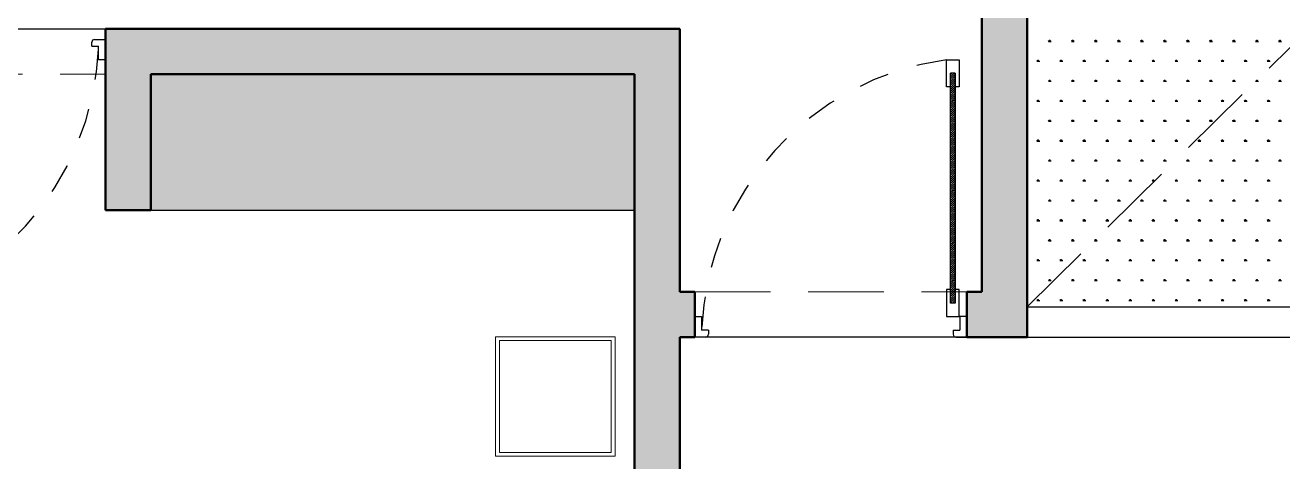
# Model space of a CAD drawing. Header units: millimetres. Extents: x 2999.9 to 3041.9, y 869.6 to 906.3.
# Drawn here: x 3015.953 to 3020.115, y 897.424 to 898.87 of the extents above; entities that cross this region are included whole.
import ezdxf

# ---------------------------------------------------------------- set-up
doc = ezdxf.new("R2010")
doc.units = ezdxf.units.MM
doc.linetypes.add('DASHED2', pattern=[9.525, 6.35, -3.175])
doc.linetypes.add('HIDDEN', pattern=[0.375, 0.25, -0.125])
for name, color, linetype in [('1 proyeccion', 253, 'DASHED2'), ('1 puerta 0009', 242, 'Continuous'), ('1 puerta 002', 7, 'Continuous')]:
    doc.layers.add(name, color=color, linetype=linetype)
doc.layers.add('mori', color=166, linetype='Continuous', lineweight=30)
doc.layers.add('MOVI', color=7, linetype='Continuous', lineweight=9)

msp = doc.modelspace()

# ---------------------------------------------------------------- hatches: boundary and pattern name
h = msp.add_hatch(color=256)
h.dxf.hatch_style = 1
h.set_gradient(color1=(127, 63, 0), color2=(143, 71, 0), one_color=1, tint=0.28, name='CYLINDER')
h.paths.add_polyline_path([(3017.9692, 898.2577), (3017.9692, 898.7077), (3016.3692, 898.7077), (3016.3692, 898.2577)])
at = {"layer": '1 puerta 0009'}
h = msp.add_hatch(dxfattribs=at)
h.set_pattern_fill('_USER', color=256, scale=0.0049, angle=45, style=0, pattern_type=0)
h.set_pattern_definition([(45, (1870.0839255, 678.4855684), (-0.003464823228, 0.003464823228), [])])
h.paths.add_polyline_path([(3019.0152, 897.995), (3019.0152, 897.95), (3019.031, 897.95), (3019.031, 898.7105), (3019.0152, 898.7105), (3019.0152, 898.6655)])

# ---------------------------------------------------------------- linework, layer by layer
at = {"color": 253, "linetype": 'HIDDEN', "lineweight": 0}
for p, q in [((3019.2692, 897.9375), (3023.2692, 901.8882)), ((3015.3192, 898.7077), (3016.2192, 898.7077)), ((3018.1692, 897.9875), (3019.0692, 897.9875))]:
    msp.add_line(p, q, dxfattribs=at)
for p, q in [((3015.3192, 898.8578), (3016.2192, 898.8578)), ((3017.9692, 898.7077), (3016.3692, 898.7077)), ((3016.3692, 898.7077), (3016.3692, 898.2577)), ((3017.9692, 898.2577), (3017.9692, 898.7077)), ((3016.2192, 898.2577), (3017.9692, 898.2577)), ((3016.3692, 898.2577), (3017.9692, 898.2577)), ((3019.0692, 897.8375), (3018.1192, 897.8375))]:
    msp.add_line(p, q)
at = {"color": 76, "linetype": 'Continuous'}
for p, q in [((3019.2692, 898.8162), (3019.2725, 898.8162)), ((3019.2701, 898.8162), (3019.2716, 898.8189)), ((3019.3391, 898.8162), (3019.3487, 898.8162)), ((3019.3415, 898.8162), (3019.34, 898.8189)), ((3019.3427, 898.8162), (3019.3427, 898.8201)), ((3019.3439, 898.8162), (3019.3439, 898.821)), ((3019.3451, 898.8162), (3019.3451, 898.8201)), ((3019.3463, 898.8162), (3019.3478, 898.8189)), ((3019.4153, 898.8162), (3019.4249, 898.8162)), ((3019.4177, 898.8162), (3019.4162, 898.8189)), ((3019.4189, 898.8162), (3019.4189, 898.8201)), ((3019.4201, 898.8162), (3019.4201, 898.821)), ((3019.4213, 898.8162), (3019.4213, 898.8201)), ((3019.4225, 898.8162), (3019.424, 898.8189)), ((3019.4915, 898.8162), (3019.5011, 898.8162)), ((3019.4939, 898.8162), (3019.4924, 898.8189)), ((3019.4951, 898.8162), (3019.4951, 898.8201)), ((3019.4963, 898.8162), (3019.4963, 898.821)), ((3019.4975, 898.8162), (3019.4975, 898.8201)), ((3019.4987, 898.8162), (3019.5002, 898.8189)), ((3019.5677, 898.8162), (3019.5773, 898.8162)), ((3019.5701, 898.8162), (3019.5686, 898.8189)), ((3019.5713, 898.8162), (3019.5713, 898.8201)), ((3019.5725, 898.8162), (3019.5725, 898.821)), ((3019.5737, 898.8162), (3019.5737, 898.8201)), ((3019.5749, 898.8162), (3019.5764, 898.8189)), ((3019.6439, 898.8162), (3019.6535, 898.8162)), ((3019.6463, 898.8162), (3019.6448, 898.8189)), ((3019.6475, 898.8162), (3019.6475, 898.8201)), ((3019.6487, 898.8162), (3019.6487, 898.821)), ((3019.6499, 898.8162), (3019.6499, 898.8201)), ((3019.6511, 898.8162), (3019.6526, 898.8189)), ((3019.7201, 898.8162), (3019.7297, 898.8162)), ((3019.7225, 898.8162), (3019.721, 898.8189)), ((3019.7237, 898.8162), (3019.7237, 898.8201)), ((3019.7249, 898.8162), (3019.7249, 898.821)), ((3019.7261, 898.8162), (3019.7261, 898.8201)), ((3019.7273, 898.8162), (3019.7288, 898.8189)), ((3019.7963, 898.8162), (3019.8059, 898.8162)), ((3019.7987, 898.8162), (3019.7972, 898.8189)), ((3019.7999, 898.8162), (3019.7999, 898.8201)), ((3019.8011, 898.8162), (3019.8011, 898.821)), ((3019.8023, 898.8162), (3019.8023, 898.8201)), ((3019.8035, 898.8162), (3019.805, 898.8189)), ((3019.8725, 898.8162), (3019.8821, 898.8162)), ((3019.8749, 898.8162), (3019.8734, 898.8189)), ((3019.8761, 898.8162), (3019.8761, 898.8201)), ((3019.8773, 898.8162), (3019.8773, 898.821)), ((3019.8785, 898.8162), (3019.8785, 898.8201)), ((3019.8797, 898.8162), (3019.8812, 898.8189)), ((3019.9487, 898.8162), (3019.9583, 898.8162)), ((3019.9511, 898.8162), (3019.9496, 898.8189)), ((3019.9523, 898.8162), (3019.9523, 898.8201)), ((3019.9535, 898.8162), (3019.9535, 898.821)), ((3019.9547, 898.8162), (3019.9547, 898.8201)), ((3019.9559, 898.8162), (3019.9574, 898.8189)), ((3020.0249, 898.8162), (3020.0345, 898.8162)), ((3020.0273, 898.8162), (3020.0258, 898.8189)), ((3020.0285, 898.8162), (3020.0285, 898.8201)), ((3020.0297, 898.8162), (3020.0297, 898.821)), ((3020.0309, 898.8162), (3020.0309, 898.8201)), ((3020.0321, 898.8162), (3020.0336, 898.8189)), ((3020.1011, 898.8162), (3020.1107, 898.8162)), ((3020.1035, 898.8162), (3020.102, 898.8189)), ((3020.1047, 898.8162), (3020.1047, 898.8201)), ((3020.1059, 898.8162), (3020.1059, 898.821)), ((3020.1071, 898.8162), (3020.1071, 898.8201)), ((3020.1083, 898.8162), (3020.1098, 898.8189)), ((3019.301, 898.7503), (3019.3106, 898.7503)), ((3019.3034, 898.7503), (3019.3019, 898.7529)), ((3019.3046, 898.7503), (3019.3046, 898.7541)), ((3019.3058, 898.7503), (3019.3058, 898.755)), ((3019.307, 898.7503), (3019.307, 898.7541)), ((3019.3082, 898.7503), (3019.3097, 898.7529)), ((3019.3772, 898.7503), (3019.3868, 898.7503)), ((3019.3796, 898.7503), (3019.3781, 898.7529)), ((3019.3808, 898.7503), (3019.3808, 898.7541)), ((3019.382, 898.7503), (3019.382, 898.755)), ((3019.3832, 898.7503), (3019.3832, 898.7541)), ((3019.3844, 898.7503), (3019.3859, 898.7529)), ((3019.4534, 898.7503), (3019.463, 898.7503)), ((3019.4558, 898.7503), (3019.4543, 898.7529)), ((3019.457, 898.7503), (3019.457, 898.7541)), ((3019.4582, 898.7503), (3019.4582, 898.755)), ((3019.4594, 898.7503), (3019.4594, 898.7541)), ((3019.4606, 898.7503), (3019.4621, 898.7529)), ((3019.5296, 898.7503), (3019.5392, 898.7503)), ((3019.532, 898.7503), (3019.5305, 898.7529)), ((3019.5332, 898.7503), (3019.5332, 898.7541)), ((3019.5344, 898.7503), (3019.5344, 898.755)), ((3019.5356, 898.7503), (3019.5356, 898.7541)), ((3019.5368, 898.7503), (3019.5383, 898.7529)), ((3019.6058, 898.7503), (3019.6154, 898.7503)), ((3019.6082, 898.7503), (3019.6067, 898.7529)), ((3019.6094, 898.7503), (3019.6094, 898.7541)), ((3019.6106, 898.7503), (3019.6106, 898.755)), ((3019.6118, 898.7503), (3019.6118, 898.7541)), ((3019.613, 898.7503), (3019.6145, 898.7529)), ((3019.682, 898.7503), (3019.6916, 898.7503)), ((3019.6844, 898.7503), (3019.6829, 898.7529)), ((3019.6856, 898.7503), (3019.6856, 898.7541)), ((3019.6868, 898.7503), (3019.6868, 898.755)), ((3019.688, 898.7503), (3019.688, 898.7541)), ((3019.6892, 898.7503), (3019.6907, 898.7529)), ((3019.7582, 898.7503), (3019.7678, 898.7503)), ((3019.7606, 898.7503), (3019.7591, 898.7529)), ((3019.7618, 898.7503), (3019.7618, 898.7541)), ((3019.763, 898.7503), (3019.763, 898.755)), ((3019.7642, 898.7503), (3019.7642, 898.7541)), ((3019.7654, 898.7503), (3019.7669, 898.7529)), ((3019.8344, 898.7503), (3019.844, 898.7503)), ((3019.8368, 898.7503), (3019.8353, 898.7529)), ((3019.838, 898.7503), (3019.838, 898.7541)), ((3019.8392, 898.7503), (3019.8392, 898.755)), ((3019.8404, 898.7503), (3019.8404, 898.7541)), ((3019.8416, 898.7503), (3019.8431, 898.7529)), ((3019.9106, 898.7503), (3019.9202, 898.7503)), ((3019.913, 898.7503), (3019.9115, 898.7529)), ((3019.9142, 898.7503), (3019.9142, 898.7541)), ((3019.9154, 898.7503), (3019.9154, 898.755)), ((3019.9166, 898.7503), (3019.9166, 898.7541)), ((3019.9178, 898.7503), (3019.9193, 898.7529)), ((3019.9868, 898.7503), (3019.9964, 898.7503)), ((3019.9892, 898.7503), (3019.9877, 898.7529)), ((3019.9904, 898.7503), (3019.9904, 898.7541)), ((3019.9916, 898.7503), (3019.9916, 898.755)), ((3019.9928, 898.7503), (3019.9928, 898.7541)), ((3019.994, 898.7503), (3019.9955, 898.7529)), ((3020.063, 898.7503), (3020.0726, 898.7503)), ((3020.0654, 898.7503), (3020.0639, 898.7529)), ((3020.0666, 898.7503), (3020.0666, 898.7541)), ((3020.0678, 898.7503), (3020.0678, 898.755)), ((3020.069, 898.7503), (3020.069, 898.7541)), ((3020.0702, 898.7503), (3020.0717, 898.7529)), ((3019.2692, 898.6843), (3019.2725, 898.6843)), ((3019.2701, 898.6843), (3019.2716, 898.6869)), ((3019.3391, 898.6843), (3019.3487, 898.6843)), ((3019.3415, 898.6843), (3019.34, 898.6869)), ((3019.3427, 898.6843), (3019.3427, 898.6881)), ((3019.3439, 898.6843), (3019.3439, 898.689)), ((3019.3451, 898.6843), (3019.3451, 898.6881)), ((3019.3463, 898.6843), (3019.3478, 898.6869)), ((3019.4153, 898.6843), (3019.4249, 898.6843)), ((3019.4177, 898.6843), (3019.4162, 898.6869)), ((3019.4189, 898.6843), (3019.4189, 898.6881)), ((3019.4201, 898.6843), (3019.4201, 898.689)), ((3019.4213, 898.6843), (3019.4213, 898.6881)), ((3019.4225, 898.6843), (3019.424, 898.6869)), ((3019.4915, 898.6843), (3019.5011, 898.6843)), ((3019.4939, 898.6843), (3019.4924, 898.6869)), ((3019.4951, 898.6843), (3019.4951, 898.6881)), ((3019.4963, 898.6843), (3019.4963, 898.689)), ((3019.4975, 898.6843), (3019.4975, 898.6881)), ((3019.4987, 898.6843), (3019.5002, 898.6869)), ((3019.5677, 898.6843), (3019.5773, 898.6843)), ((3019.5701, 898.6843), (3019.5686, 898.6869)), ((3019.5713, 898.6843), (3019.5713, 898.6881)), ((3019.5725, 898.6843), (3019.5725, 898.689)), ((3019.5737, 898.6843), (3019.5737, 898.6881)), ((3019.5749, 898.6843), (3019.5764, 898.6869)), ((3019.6439, 898.6843), (3019.6535, 898.6843)), ((3019.6463, 898.6843), (3019.6448, 898.6869)), ((3019.6475, 898.6843), (3019.6475, 898.6881)), ((3019.6487, 898.6843), (3019.6487, 898.689)), ((3019.6499, 898.6843), (3019.6499, 898.6881)), ((3019.6511, 898.6843), (3019.6526, 898.6869)), ((3019.7201, 898.6843), (3019.7297, 898.6843)), ((3019.7225, 898.6843), (3019.721, 898.6869)), ((3019.7237, 898.6843), (3019.7237, 898.6881)), ((3019.7249, 898.6843), (3019.7249, 898.689)), ((3019.7261, 898.6843), (3019.7261, 898.6881)), ((3019.7273, 898.6843), (3019.7288, 898.6869)), ((3019.7963, 898.6843), (3019.8059, 898.6843)), ((3019.7987, 898.6843), (3019.7972, 898.6869)), ((3019.7999, 898.6843), (3019.7999, 898.6881)), ((3019.8011, 898.6843), (3019.8011, 898.689)), ((3019.8023, 898.6843), (3019.8023, 898.6881)), ((3019.8035, 898.6843), (3019.805, 898.6869)), ((3019.8725, 898.6843), (3019.8821, 898.6843)), ((3019.8749, 898.6843), (3019.8734, 898.6869)), ((3019.8761, 898.6843), (3019.8761, 898.6881)), ((3019.8773, 898.6843), (3019.8773, 898.689)), ((3019.8785, 898.6843), (3019.8785, 898.6881)), ((3019.8797, 898.6843), (3019.8812, 898.6869)), ((3019.9487, 898.6843), (3019.9583, 898.6843)), ((3019.9511, 898.6843), (3019.9496, 898.6869)), ((3019.9523, 898.6843), (3019.9523, 898.6881)), ((3019.9535, 898.6843), (3019.9535, 898.689)), ((3019.9547, 898.6843), (3019.9547, 898.6881)), ((3019.9559, 898.6843), (3019.9574, 898.6869)), ((3020.0249, 898.6843), (3020.0253, 898.6843)), ((3020.0253, 898.6843), (3020.0345, 898.6843)), ((3020.0266, 898.6856), (3020.0258, 898.6869)), ((3020.0273, 898.6843), (3020.0266, 898.6856)), ((3020.0285, 898.6875), (3020.0285, 898.6881)), ((3020.0285, 898.6843), (3020.0285, 898.6875)), ((3020.0297, 898.6886), (3020.0297, 898.689)), ((3020.0297, 898.6843), (3020.0297, 898.6886)), ((3020.0309, 898.6843), (3020.0309, 898.6881)), ((3020.0321, 898.6843), (3020.0336, 898.6869)), ((3020.1011, 898.6843), (3020.1107, 898.6843)), ((3020.1035, 898.6843), (3020.102, 898.6869)), ((3020.1047, 898.6843), (3020.1047, 898.6881)), ((3020.1059, 898.6843), (3020.1059, 898.689)), ((3020.1071, 898.6843), (3020.1071, 898.6881)), ((3020.1083, 898.6843), (3020.1098, 898.6869)), ((3019.301, 898.6183), (3019.3106, 898.6183)), ((3019.3034, 898.6183), (3019.3019, 898.6209)), ((3019.3046, 898.6183), (3019.3046, 898.6221)), ((3019.3058, 898.6183), (3019.3058, 898.623)), ((3019.307, 898.6183), (3019.307, 898.6221)), ((3019.3082, 898.6183), (3019.3097, 898.6209)), ((3019.3772, 898.6183), (3019.3868, 898.6183)), ((3019.3796, 898.6183), (3019.3781, 898.6209)), ((3019.3808, 898.6183), (3019.3808, 898.6221)), ((3019.382, 898.6183), (3019.382, 898.623)), ((3019.3832, 898.6183), (3019.3832, 898.6221)), ((3019.3844, 898.6183), (3019.3859, 898.6209)), ((3019.4534, 898.6183), (3019.463, 898.6183)), ((3019.4558, 898.6183), (3019.4543, 898.6209)), ((3019.457, 898.6183), (3019.457, 898.6221)), ((3019.4582, 898.6183), (3019.4582, 898.623)), ((3019.4594, 898.6183), (3019.4594, 898.6221)), ((3019.4606, 898.6183), (3019.4621, 898.6209)), ((3019.5296, 898.6183), (3019.5392, 898.6183)), ((3019.532, 898.6183), (3019.5305, 898.6209)), ((3019.5332, 898.6183), (3019.5332, 898.6221)), ((3019.5344, 898.6183), (3019.5344, 898.623)), ((3019.5356, 898.6183), (3019.5356, 898.6221)), ((3019.5368, 898.6183), (3019.5383, 898.6209)), ((3019.6058, 898.6183), (3019.6154, 898.6183)), ((3019.6082, 898.6183), (3019.6067, 898.6209)), ((3019.6094, 898.6183), (3019.6094, 898.6221)), ((3019.6106, 898.6183), (3019.6106, 898.623)), ((3019.6118, 898.6183), (3019.6118, 898.6221)), ((3019.613, 898.6183), (3019.6145, 898.6209)), ((3019.682, 898.6183), (3019.6916, 898.6183)), ((3019.6844, 898.6183), (3019.6829, 898.6209)), ((3019.6856, 898.6183), (3019.6856, 898.6221)), ((3019.6868, 898.6183), (3019.6868, 898.623)), ((3019.688, 898.6183), (3019.688, 898.6221)), ((3019.6892, 898.6183), (3019.6907, 898.6209)), ((3019.7582, 898.6183), (3019.7678, 898.6183)), ((3019.7606, 898.6183), (3019.7591, 898.6209)), ((3019.7618, 898.6183), (3019.7618, 898.6221)), ((3019.763, 898.6183), (3019.763, 898.623)), ((3019.7642, 898.6183), (3019.7642, 898.6221)), ((3019.7654, 898.6183), (3019.7669, 898.6209)), ((3019.8344, 898.6183), (3019.844, 898.6183)), ((3019.8368, 898.6183), (3019.8353, 898.6209)), ((3019.838, 898.6183), (3019.838, 898.6221)), ((3019.8392, 898.6183), (3019.8392, 898.623)), ((3019.8404, 898.6183), (3019.8404, 898.6221)), ((3019.8416, 898.6183), (3019.8431, 898.6209)), ((3019.9106, 898.6183), (3019.9202, 898.6183)), ((3019.913, 898.6183), (3019.9115, 898.6209)), ((3019.9142, 898.6183), (3019.9142, 898.6221)), ((3019.9154, 898.6183), (3019.9154, 898.623)), ((3019.9166, 898.6183), (3019.9166, 898.6221)), ((3019.9178, 898.6183), (3019.9193, 898.6209)), ((3019.9868, 898.6183), (3019.9964, 898.6183)), ((3019.9892, 898.6183), (3019.9877, 898.6209)), ((3019.9904, 898.6183), (3019.9904, 898.6221)), ((3019.9916, 898.6183), (3019.9916, 898.623)), ((3019.9928, 898.6183), (3019.9928, 898.6221)), ((3019.994, 898.6183), (3019.9955, 898.6209)), ((3020.063, 898.6183), (3020.0726, 898.6183)), ((3020.0654, 898.6183), (3020.0639, 898.6209)), ((3020.0666, 898.6183), (3020.0666, 898.6221)), ((3020.0678, 898.6183), (3020.0678, 898.623)), ((3020.069, 898.6183), (3020.069, 898.6221)), ((3020.0702, 898.6183), (3020.0717, 898.6209)), ((3019.2692, 898.5523), (3019.2725, 898.5523)), ((3019.2701, 898.5523), (3019.2716, 898.5549)), ((3019.3391, 898.5523), (3019.3487, 898.5523)), ((3019.3415, 898.5523), (3019.34, 898.5549)), ((3019.3427, 898.5523), (3019.3427, 898.5561)), ((3019.3439, 898.5523), (3019.3439, 898.557)), ((3019.3451, 898.5523), (3019.3451, 898.5561)), ((3019.3463, 898.5523), (3019.3478, 898.5549)), ((3019.4153, 898.5523), (3019.4249, 898.5523)), ((3019.4177, 898.5523), (3019.4162, 898.5549)), ((3019.4189, 898.5523), (3019.4189, 898.5561)), ((3019.4201, 898.5523), (3019.4201, 898.557)), ((3019.4213, 898.5523), (3019.4213, 898.5561)), ((3019.4225, 898.5523), (3019.424, 898.5549)), ((3019.4915, 898.5523), (3019.5011, 898.5523)), ((3019.4939, 898.5523), (3019.4924, 898.5549)), ((3019.4951, 898.5523), (3019.4951, 898.5561)), ((3019.4963, 898.5523), (3019.4963, 898.557)), ((3019.4975, 898.5523), (3019.4975, 898.5561)), ((3019.4987, 898.5523), (3019.5002, 898.5549)), ((3019.5677, 898.5523), (3019.5773, 898.5523)), ((3019.5701, 898.5523), (3019.5686, 898.5549)), ((3019.5713, 898.5523), (3019.5713, 898.5561)), ((3019.5725, 898.5523), (3019.5725, 898.557)), ((3019.5737, 898.5523), (3019.5737, 898.5561)), ((3019.5749, 898.5523), (3019.5764, 898.5549)), ((3019.6439, 898.5523), (3019.6535, 898.5523)), ((3019.6463, 898.5523), (3019.6448, 898.5549)), ((3019.6475, 898.5523), (3019.6475, 898.5561)), ((3019.6487, 898.5523), (3019.6487, 898.557)), ((3019.6499, 898.5523), (3019.6499, 898.5561)), ((3019.6511, 898.5523), (3019.6526, 898.5549)), ((3019.7201, 898.5523), (3019.7297, 898.5523)), ((3019.7225, 898.5523), (3019.721, 898.5549)), ((3019.7237, 898.5523), (3019.7237, 898.5561)), ((3019.7249, 898.5523), (3019.7249, 898.557)), ((3019.7261, 898.5523), (3019.7261, 898.5561)), ((3019.7273, 898.5523), (3019.7288, 898.5549)), ((3019.7963, 898.5523), (3019.8059, 898.5523)), ((3019.7987, 898.5523), (3019.7972, 898.5549)), ((3019.7999, 898.5523), (3019.7999, 898.5561)), ((3019.8011, 898.5523), (3019.8011, 898.557)), ((3019.8023, 898.5523), (3019.8023, 898.5561)), ((3019.8035, 898.5523), (3019.805, 898.5549)), ((3019.8725, 898.5523), (3019.8821, 898.5523)), ((3019.8749, 898.5523), (3019.8734, 898.5549)), ((3019.8761, 898.5523), (3019.8761, 898.5561)), ((3019.8773, 898.5523), (3019.8773, 898.557)), ((3019.8785, 898.5523), (3019.8785, 898.5561)), ((3019.8797, 898.5523), (3019.8812, 898.5549)), ((3019.9487, 898.5523), (3019.9583, 898.5523)), ((3019.9511, 898.5523), (3019.9496, 898.5549)), ((3019.9523, 898.5523), (3019.9523, 898.5561)), ((3019.9535, 898.5523), (3019.9535, 898.557)), ((3019.9547, 898.5523), (3019.9547, 898.5561)), ((3019.9559, 898.5523), (3019.9574, 898.5549)), ((3020.0249, 898.5523), (3020.0345, 898.5523)), ((3020.0273, 898.5523), (3020.0258, 898.5549)), ((3020.0285, 898.5523), (3020.0285, 898.5561)), ((3020.0297, 898.5523), (3020.0297, 898.557)), ((3020.0309, 898.5523), (3020.0309, 898.5561)), ((3020.0321, 898.5523), (3020.0336, 898.5549)), ((3020.1011, 898.5523), (3020.1107, 898.5523)), ((3020.1035, 898.5523), (3020.102, 898.5549)), ((3020.1047, 898.5523), (3020.1047, 898.5561)), ((3020.1059, 898.5523), (3020.1059, 898.557)), ((3020.1071, 898.5523), (3020.1071, 898.5561)), ((3020.1083, 898.5523), (3020.1098, 898.5549)), ((3019.301, 898.4863), (3019.3106, 898.4863)), ((3019.3034, 898.4863), (3019.3019, 898.4889)), ((3019.3046, 898.4863), (3019.3046, 898.4901)), ((3019.3058, 898.4863), (3019.3058, 898.4911)), ((3019.307, 898.4863), (3019.307, 898.4901)), ((3019.3082, 898.4863), (3019.3097, 898.4889)), ((3019.3772, 898.4863), (3019.3868, 898.4863)), ((3019.3796, 898.4863), (3019.3781, 898.4889)), ((3019.3808, 898.4863), (3019.3808, 898.4901)), ((3019.382, 898.4863), (3019.382, 898.4911)), ((3019.3832, 898.4863), (3019.3832, 898.4901)), ((3019.3844, 898.4863), (3019.3859, 898.4889)), ((3019.4534, 898.4863), (3019.463, 898.4863)), ((3019.4558, 898.4863), (3019.4543, 898.4889)), ((3019.457, 898.4863), (3019.457, 898.4901)), ((3019.4582, 898.4863), (3019.4582, 898.4911)), ((3019.4594, 898.4863), (3019.4594, 898.4901)), ((3019.4606, 898.4863), (3019.4621, 898.4889)), ((3019.5296, 898.4863), (3019.5392, 898.4863)), ((3019.532, 898.4863), (3019.5305, 898.4889)), ((3019.5332, 898.4863), (3019.5332, 898.4901)), ((3019.5344, 898.4863), (3019.5344, 898.4911)), ((3019.5356, 898.4863), (3019.5356, 898.4901)), ((3019.5368, 898.4863), (3019.5383, 898.4889)), ((3019.6058, 898.4863), (3019.6154, 898.4863)), ((3019.6082, 898.4863), (3019.6067, 898.4889)), ((3019.6094, 898.4863), (3019.6094, 898.4901)), ((3019.6106, 898.4863), (3019.6106, 898.4911)), ((3019.6118, 898.4863), (3019.6118, 898.4901)), ((3019.613, 898.4863), (3019.6145, 898.4889)), ((3019.682, 898.4863), (3019.6916, 898.4863)), ((3019.6844, 898.4863), (3019.6829, 898.4889)), ((3019.6856, 898.4863), (3019.6856, 898.4901)), ((3019.6868, 898.4863), (3019.6868, 898.4911)), ((3019.688, 898.4863), (3019.688, 898.4901)), ((3019.6892, 898.4863), (3019.6907, 898.4889)), ((3019.7582, 898.4863), (3019.7678, 898.4863)), ((3019.7606, 898.4863), (3019.7591, 898.4889)), ((3019.7618, 898.4863), (3019.7618, 898.4901)), ((3019.763, 898.4863), (3019.763, 898.4911)), ((3019.7642, 898.4863), (3019.7642, 898.4901)), ((3019.7654, 898.4863), (3019.7669, 898.4889)), ((3019.8344, 898.4863), (3019.844, 898.4863)), ((3019.8368, 898.4863), (3019.8353, 898.4889)), ((3019.838, 898.4863), (3019.838, 898.4901)), ((3019.8392, 898.4863), (3019.8392, 898.4911)), ((3019.8404, 898.4863), (3019.8404, 898.4901)), ((3019.8416, 898.4863), (3019.8431, 898.4889)), ((3019.9106, 898.4863), (3019.9202, 898.4863)), ((3019.913, 898.4863), (3019.9115, 898.4889)), ((3019.9142, 898.4863), (3019.9142, 898.4901)), ((3019.9154, 898.4863), (3019.9154, 898.4911)), ((3019.9166, 898.4863), (3019.9166, 898.4901)), ((3019.9178, 898.4863), (3019.9193, 898.4889)), ((3019.9868, 898.4863), (3019.9964, 898.4863)), ((3019.9892, 898.4863), (3019.9877, 898.4889)), ((3019.9904, 898.4863), (3019.9904, 898.4901)), ((3019.9916, 898.4863), (3019.9916, 898.4911)), ((3019.9928, 898.4863), (3019.9928, 898.4901)), ((3019.994, 898.4863), (3019.9955, 898.4889)), ((3020.063, 898.4863), (3020.0726, 898.4863)), ((3020.0654, 898.4863), (3020.0639, 898.4889)), ((3020.0666, 898.4863), (3020.0666, 898.4901)), ((3020.0678, 898.4863), (3020.0678, 898.4911)), ((3020.069, 898.4863), (3020.069, 898.4901)), ((3020.0702, 898.4863), (3020.0717, 898.4889)), ((3019.2692, 898.4203), (3019.2725, 898.4203)), ((3019.2701, 898.4203), (3019.2716, 898.4229)), ((3019.3391, 898.4203), (3019.3487, 898.4203)), ((3019.3415, 898.4203), (3019.34, 898.4229)), ((3019.3427, 898.4203), (3019.3427, 898.4241)), ((3019.3439, 898.4203), (3019.3439, 898.4251)), ((3019.3451, 898.4203), (3019.3451, 898.4241)), ((3019.3463, 898.4203), (3019.3478, 898.4229)), ((3019.4153, 898.4203), (3019.4249, 898.4203)), ((3019.4177, 898.4203), (3019.4162, 898.4229)), ((3019.4189, 898.4203), (3019.4189, 898.4241)), ((3019.4201, 898.4203), (3019.4201, 898.4251)), ((3019.4213, 898.4203), (3019.4213, 898.4241)), ((3019.4225, 898.4203), (3019.424, 898.4229)), ((3019.4915, 898.4203), (3019.5011, 898.4203)), ((3019.4939, 898.4203), (3019.4924, 898.4229)), ((3019.4951, 898.4203), (3019.4951, 898.4241)), ((3019.4963, 898.4203), (3019.4963, 898.4251)), ((3019.4975, 898.4203), (3019.4975, 898.4241)), ((3019.4987, 898.4203), (3019.5002, 898.4229)), ((3019.5677, 898.4203), (3019.5773, 898.4203)), ((3019.5701, 898.4203), (3019.5686, 898.4229)), ((3019.5713, 898.4203), (3019.5713, 898.4241)), ((3019.5725, 898.4203), (3019.5725, 898.4251)), ((3019.5737, 898.4203), (3019.5737, 898.4241)), ((3019.5749, 898.4203), (3019.5764, 898.4229)), ((3019.6439, 898.4203), (3019.6535, 898.4203)), ((3019.6463, 898.4203), (3019.6448, 898.4229)), ((3019.6475, 898.4203), (3019.6475, 898.4241)), ((3019.6487, 898.4203), (3019.6487, 898.4251)), ((3019.6499, 898.4203), (3019.6499, 898.4241)), ((3019.6511, 898.4203), (3019.6526, 898.4229)), ((3019.7201, 898.4203), (3019.7297, 898.4203)), ((3019.7225, 898.4203), (3019.721, 898.4229)), ((3019.7237, 898.4203), (3019.7237, 898.4241)), ((3019.7249, 898.4203), (3019.7249, 898.4251)), ((3019.7261, 898.4203), (3019.7261, 898.4241)), ((3019.7273, 898.4203), (3019.7288, 898.4229)), ((3019.7963, 898.4203), (3019.8059, 898.4203)), ((3019.7987, 898.4203), (3019.7972, 898.4229)), ((3019.7999, 898.4203), (3019.7999, 898.4241)), ((3019.8011, 898.4203), (3019.8011, 898.4251)), ((3019.8023, 898.4203), (3019.8023, 898.4241)), ((3019.8035, 898.4203), (3019.805, 898.4229)), ((3019.8725, 898.4203), (3019.8821, 898.4203)), ((3019.8749, 898.4203), (3019.8734, 898.4229)), ((3019.8761, 898.4203), (3019.8761, 898.4241)), ((3019.8773, 898.4203), (3019.8773, 898.4251)), ((3019.8785, 898.4203), (3019.8785, 898.4241)), ((3019.8797, 898.4203), (3019.8812, 898.4229)), ((3019.9487, 898.4203), (3019.9583, 898.4203)), ((3019.9511, 898.4203), (3019.9496, 898.4229)), ((3019.9523, 898.4203), (3019.9523, 898.4241)), ((3019.9535, 898.4203), (3019.9535, 898.4251)), ((3019.9547, 898.4203), (3019.9547, 898.4241)), ((3019.9559, 898.4203), (3019.9574, 898.4229)), ((3020.0249, 898.4203), (3020.0345, 898.4203)), ((3020.0273, 898.4203), (3020.0258, 898.4229)), ((3020.0285, 898.4203), (3020.0285, 898.4241)), ((3020.0297, 898.4203), (3020.0297, 898.4251)), ((3020.0309, 898.4203), (3020.0309, 898.4241)), ((3020.0321, 898.4203), (3020.0336, 898.4229)), ((3020.1011, 898.4203), (3020.1107, 898.4203)), ((3020.1035, 898.4203), (3020.102, 898.4229)), ((3020.1047, 898.4203), (3020.1047, 898.4241)), ((3020.1059, 898.4203), (3020.1059, 898.4251)), ((3020.1071, 898.4203), (3020.1071, 898.4241)), ((3020.1083, 898.4203), (3020.1098, 898.4229)), ((3019.301, 898.3543), (3019.3106, 898.3543)), ((3019.3034, 898.3543), (3019.3019, 898.3569)), ((3019.3046, 898.3543), (3019.3046, 898.3581)), ((3019.3058, 898.3543), (3019.3058, 898.3591)), ((3019.307, 898.3543), (3019.307, 898.3581)), ((3019.3082, 898.3543), (3019.3097, 898.357)), ((3019.3772, 898.3543), (3019.3868, 898.3543)), ((3019.3796, 898.3543), (3019.3781, 898.3569)), ((3019.3808, 898.3543), (3019.3808, 898.3581)), ((3019.382, 898.3543), (3019.382, 898.3591)), ((3019.3832, 898.3543), (3019.3832, 898.3581)), ((3019.3844, 898.3543), (3019.3859, 898.357)), ((3019.4534, 898.3543), (3019.463, 898.3543)), ((3019.4558, 898.3543), (3019.4543, 898.3569)), ((3019.457, 898.3543), (3019.457, 898.3581)), ((3019.4582, 898.3543), (3019.4582, 898.3591)), ((3019.4594, 898.3543), (3019.4594, 898.3581)), ((3019.4606, 898.3543), (3019.4621, 898.357)), ((3019.5296, 898.3543), (3019.5392, 898.3543)), ((3019.532, 898.3543), (3019.5305, 898.3569)), ((3019.5332, 898.3543), (3019.5332, 898.3581)), ((3019.5344, 898.3543), (3019.5344, 898.3591)), ((3019.5356, 898.3543), (3019.5356, 898.3581)), ((3019.5368, 898.3543), (3019.5383, 898.357)), ((3019.6058, 898.3543), (3019.6154, 898.3543)), ((3019.6082, 898.3543), (3019.6067, 898.3569)), ((3019.6094, 898.3543), (3019.6094, 898.3581)), ((3019.6106, 898.3543), (3019.6106, 898.3591)), ((3019.6118, 898.3543), (3019.6118, 898.3581)), ((3019.613, 898.3543), (3019.6145, 898.357)), ((3019.682, 898.3543), (3019.6912, 898.3543)), ((3019.6844, 898.3543), (3019.6829, 898.3569)), ((3019.6856, 898.3543), (3019.6856, 898.3581)), ((3019.6868, 898.3543), (3019.6868, 898.3591)), ((3019.688, 898.3543), (3019.688, 898.3581)), ((3019.6892, 898.3543), (3019.6907, 898.357)), ((3019.6912, 898.3543), (3019.6916, 898.3543)), ((3019.7582, 898.3543), (3019.7678, 898.3543)), ((3019.7606, 898.3543), (3019.7591, 898.3569)), ((3019.7618, 898.3543), (3019.7618, 898.3581)), ((3019.763, 898.3543), (3019.763, 898.3591)), ((3019.7642, 898.3543), (3019.7642, 898.3581)), ((3019.7654, 898.3543), (3019.7669, 898.357)), ((3019.8344, 898.3543), (3019.844, 898.3543)), ((3019.8368, 898.3543), (3019.8353, 898.3569)), ((3019.838, 898.3543), (3019.838, 898.3581)), ((3019.8392, 898.3543), (3019.8392, 898.3591)), ((3019.8404, 898.3543), (3019.8404, 898.3581)), ((3019.8416, 898.3543), (3019.8431, 898.357)), ((3019.9106, 898.3543), (3019.9202, 898.3543)), ((3019.913, 898.3543), (3019.9115, 898.3569)), ((3019.9142, 898.3543), (3019.9142, 898.3581)), ((3019.9154, 898.3543), (3019.9154, 898.3591)), ((3019.9166, 898.3543), (3019.9166, 898.3581)), ((3019.9178, 898.3543), (3019.9193, 898.357)), ((3019.9868, 898.3543), (3019.9964, 898.3543)), ((3019.9892, 898.3543), (3019.9877, 898.3569)), ((3019.9904, 898.3543), (3019.9904, 898.3581)), ((3019.9916, 898.3543), (3019.9916, 898.3591)), ((3019.9928, 898.3543), (3019.9928, 898.3581)), ((3019.994, 898.3543), (3019.9955, 898.357)), ((3020.063, 898.3543), (3020.0726, 898.3543)), ((3020.0654, 898.3543), (3020.0639, 898.3569)), ((3020.0666, 898.3543), (3020.0666, 898.3581)), ((3020.0678, 898.3543), (3020.0678, 898.3591)), ((3020.069, 898.3543), (3020.069, 898.3581)), ((3020.0702, 898.3543), (3020.0717, 898.357)), ((3019.3427, 898.2883), (3019.3427, 898.2921)), ((3019.3439, 898.2883), (3019.3439, 898.2931)), ((3019.3451, 898.2883), (3019.3451, 898.2921)), ((3019.4189, 898.2883), (3019.4189, 898.2921)), ((3019.4201, 898.2883), (3019.4201, 898.2931)), ((3019.4213, 898.2883), (3019.4213, 898.2921)), ((3019.4951, 898.2883), (3019.4951, 898.2921)), ((3019.4963, 898.2883), (3019.4963, 898.2931)), ((3019.4975, 898.2883), (3019.4975, 898.2921)), ((3019.5713, 898.2883), (3019.5713, 898.2921)), ((3019.5725, 898.2883), (3019.5725, 898.2931)), ((3019.5737, 898.2883), (3019.5737, 898.2921)), ((3019.6475, 898.2883), (3019.6475, 898.2921)), ((3019.6487, 898.2883), (3019.6487, 898.2931)), ((3019.6499, 898.2883), (3019.6499, 898.2921)), ((3019.7237, 898.2883), (3019.7237, 898.2921)), ((3019.7249, 898.2883), (3019.7249, 898.2931)), ((3019.7261, 898.2883), (3019.7261, 898.2921)), ((3019.7999, 898.2883), (3019.7999, 898.2921)), ((3019.8011, 898.2883), (3019.8011, 898.2931)), ((3019.8023, 898.2883), (3019.8023, 898.2921)), ((3019.8761, 898.2883), (3019.8761, 898.2921)), ((3019.8773, 898.2883), (3019.8773, 898.2931)), ((3019.8785, 898.2883), (3019.8785, 898.2921)), ((3019.9523, 898.2883), (3019.9523, 898.2921)), ((3019.9535, 898.2883), (3019.9535, 898.2931)), ((3019.9547, 898.2883), (3019.9547, 898.2921)), ((3020.0285, 898.2883), (3020.0285, 898.2921)), ((3020.0297, 898.2883), (3020.0297, 898.2931)), ((3020.0309, 898.2883), (3020.0309, 898.2921)), ((3020.1047, 898.2883), (3020.1047, 898.2921)), ((3020.1059, 898.2883), (3020.1059, 898.2931)), ((3020.1071, 898.2883), (3020.1071, 898.2921)), ((3019.2692, 898.2883), (3019.2725, 898.2883)), ((3019.2701, 898.2883), (3019.2716, 898.291)), ((3019.3391, 898.2883), (3019.3487, 898.2883)), ((3019.3415, 898.2883), (3019.34, 898.291)), ((3019.3463, 898.2883), (3019.3478, 898.291)), ((3019.4153, 898.2883), (3019.4249, 898.2883)), ((3019.4177, 898.2883), (3019.4162, 898.291)), ((3019.4225, 898.2883), (3019.424, 898.291)), ((3019.4915, 898.2883), (3019.5011, 898.2883)), ((3019.4939, 898.2883), (3019.4924, 898.291)), ((3019.4987, 898.2883), (3019.5002, 898.291)), ((3019.5677, 898.2883), (3019.5773, 898.2883)), ((3019.5701, 898.2883), (3019.5686, 898.291)), ((3019.5749, 898.2883), (3019.5764, 898.291)), ((3019.6439, 898.2883), (3019.6535, 898.2883)), ((3019.6463, 898.2883), (3019.6448, 898.291)), ((3019.6511, 898.2883), (3019.6526, 898.291)), ((3019.7201, 898.2883), (3019.7297, 898.2883)), ((3019.7225, 898.2883), (3019.721, 898.291)), ((3019.7273, 898.2883), (3019.7288, 898.291)), ((3019.7963, 898.2883), (3019.8059, 898.2883)), ((3019.7987, 898.2883), (3019.7972, 898.291)), ((3019.8035, 898.2883), (3019.805, 898.291)), ((3019.8725, 898.2883), (3019.8821, 898.2883)), ((3019.8749, 898.2883), (3019.8734, 898.291)), ((3019.8797, 898.2883), (3019.8812, 898.291)), ((3019.9487, 898.2883), (3019.9583, 898.2883)), ((3019.9511, 898.2883), (3019.9496, 898.291)), ((3019.9559, 898.2883), (3019.9574, 898.291)), ((3020.0249, 898.2883), (3020.0345, 898.2883)), ((3020.0273, 898.2883), (3020.0258, 898.291)), ((3020.0321, 898.2883), (3020.0336, 898.291)), ((3020.1011, 898.2883), (3020.1107, 898.2883)), ((3020.1035, 898.2883), (3020.102, 898.291)), ((3020.1083, 898.2883), (3020.1098, 898.291)), ((3019.301, 898.2223), (3019.3106, 898.2223)), ((3019.3034, 898.2223), (3019.3019, 898.225)), ((3019.3046, 898.2223), (3019.3046, 898.2261)), ((3019.3058, 898.2223), (3019.3058, 898.2271)), ((3019.307, 898.2223), (3019.307, 898.2261)), ((3019.3082, 898.2223), (3019.3097, 898.225)), ((3019.3772, 898.2223), (3019.3868, 898.2223)), ((3019.3796, 898.2223), (3019.3781, 898.225)), ((3019.3808, 898.2223), (3019.3808, 898.2261)), ((3019.382, 898.2223), (3019.382, 898.2271)), ((3019.3832, 898.2223), (3019.3832, 898.2261)), ((3019.3844, 898.2223), (3019.3859, 898.225)), ((3019.4534, 898.2223), (3019.463, 898.2223)), ((3019.4558, 898.2223), (3019.4543, 898.225)), ((3019.457, 898.2223), (3019.457, 898.2261)), ((3019.4582, 898.2223), (3019.4582, 898.2271)), ((3019.4594, 898.2223), (3019.4594, 898.2261)), ((3019.4606, 898.2223), (3019.4621, 898.225)), ((3019.5296, 898.2223), (3019.5392, 898.2223)), ((3019.532, 898.2223), (3019.5305, 898.225)), ((3019.5332, 898.2223), (3019.5332, 898.2261)), ((3019.5344, 898.2223), (3019.5344, 898.2271)), ((3019.5356, 898.2223), (3019.5356, 898.2261)), ((3019.5368, 898.2223), (3019.5383, 898.225)), ((3019.6058, 898.2223), (3019.6154, 898.2223)), ((3019.6082, 898.2223), (3019.6067, 898.225)), ((3019.6094, 898.2223), (3019.6094, 898.2261)), ((3019.6106, 898.2223), (3019.6106, 898.2271)), ((3019.6118, 898.2223), (3019.6118, 898.2261)), ((3019.613, 898.2223), (3019.6145, 898.225)), ((3019.682, 898.2223), (3019.6916, 898.2223)), ((3019.6844, 898.2223), (3019.6829, 898.225)), ((3019.6856, 898.2223), (3019.6856, 898.2261)), ((3019.6868, 898.2223), (3019.6868, 898.2271)), ((3019.688, 898.2223), (3019.688, 898.2261)), ((3019.6892, 898.2223), (3019.6907, 898.225)), ((3019.7582, 898.2223), (3019.7678, 898.2223)), ((3019.7606, 898.2223), (3019.7591, 898.225)), ((3019.7618, 898.2223), (3019.7618, 898.2261)), ((3019.763, 898.2223), (3019.763, 898.2271)), ((3019.7642, 898.2223), (3019.7642, 898.2261)), ((3019.7654, 898.2223), (3019.7669, 898.225)), ((3019.8344, 898.2223), (3019.844, 898.2223)), ((3019.8368, 898.2223), (3019.8353, 898.225)), ((3019.838, 898.2223), (3019.838, 898.2261)), ((3019.8392, 898.2223), (3019.8392, 898.2271)), ((3019.8404, 898.2223), (3019.8404, 898.2261)), ((3019.8416, 898.2223), (3019.8431, 898.225)), ((3019.9106, 898.2223), (3019.9202, 898.2223)), ((3019.913, 898.2223), (3019.9115, 898.225)), ((3019.9142, 898.2223), (3019.9142, 898.2261)), ((3019.9154, 898.2223), (3019.9154, 898.2271)), ((3019.9166, 898.2223), (3019.9166, 898.2261)), ((3019.9178, 898.2223), (3019.9193, 898.225)), ((3019.9868, 898.2223), (3019.9964, 898.2223)), ((3019.9892, 898.2223), (3019.9877, 898.225)), ((3019.9904, 898.2223), (3019.9904, 898.2261)), ((3019.9916, 898.2223), (3019.9916, 898.2271)), ((3019.9928, 898.2223), (3019.9928, 898.2261)), ((3019.994, 898.2223), (3019.9955, 898.225)), ((3020.063, 898.2223), (3020.0726, 898.2223)), ((3020.0654, 898.2223), (3020.0639, 898.225)), ((3020.0666, 898.2223), (3020.0666, 898.2261)), ((3020.0678, 898.2223), (3020.0678, 898.2271)), ((3020.069, 898.2223), (3020.069, 898.2261)), ((3020.0702, 898.2223), (3020.0717, 898.225)), ((3019.2692, 898.1563), (3019.2725, 898.1563)), ((3019.2701, 898.1563), (3019.2716, 898.159)), ((3019.3391, 898.1563), (3019.3487, 898.1563)), ((3019.3415, 898.1563), (3019.34, 898.159)), ((3019.3427, 898.1563), (3019.3427, 898.1601)), ((3019.3439, 898.1563), (3019.3439, 898.1611)), ((3019.3451, 898.1563), (3019.3451, 898.1601)), ((3019.3463, 898.1563), (3019.3478, 898.159)), ((3019.4153, 898.1563), (3019.4249, 898.1563)), ((3019.4177, 898.1563), (3019.4162, 898.159)), ((3019.4189, 898.1563), (3019.4189, 898.1601)), ((3019.4201, 898.1563), (3019.4201, 898.1611)), ((3019.4213, 898.1563), (3019.4213, 898.1601)), ((3019.4225, 898.1563), (3019.424, 898.159)), ((3019.4915, 898.1563), (3019.5011, 898.1563)), ((3019.4928, 898.1583), (3019.4924, 898.159)), ((3019.4939, 898.1563), (3019.4928, 898.1583)), ((3019.4951, 898.1563), (3019.4951, 898.1601)), ((3019.4963, 898.1563), (3019.4963, 898.1611)), ((3019.4975, 898.1563), (3019.4975, 898.1601)), ((3019.4987, 898.1563), (3019.5002, 898.159)), ((3019.5677, 898.1563), (3019.5773, 898.1563)), ((3019.5701, 898.1563), (3019.5686, 898.159)), ((3019.5713, 898.1563), (3019.5713, 898.1601)), ((3019.5725, 898.1563), (3019.5725, 898.1611)), ((3019.5737, 898.1563), (3019.5737, 898.1601)), ((3019.5749, 898.1563), (3019.5764, 898.159)), ((3019.6439, 898.1563), (3019.6535, 898.1563)), ((3019.6463, 898.1563), (3019.6448, 898.159)), ((3019.6475, 898.1563), (3019.6475, 898.1601)), ((3019.6487, 898.1563), (3019.6487, 898.1611)), ((3019.6499, 898.1563), (3019.6499, 898.1601)), ((3019.6511, 898.1563), (3019.6526, 898.159)), ((3019.7201, 898.1563), (3019.7297, 898.1563)), ((3019.7225, 898.1563), (3019.721, 898.159)), ((3019.7237, 898.1563), (3019.7237, 898.1601)), ((3019.7249, 898.1563), (3019.7249, 898.1611)), ((3019.7261, 898.1563), (3019.7261, 898.1601)), ((3019.7273, 898.1563), (3019.7288, 898.159)), ((3019.7963, 898.1563), (3019.8059, 898.1563)), ((3019.7987, 898.1563), (3019.7972, 898.159)), ((3019.7999, 898.1563), (3019.7999, 898.1601)), ((3019.8011, 898.1563), (3019.8011, 898.1611)), ((3019.8023, 898.1563), (3019.8023, 898.1601)), ((3019.8035, 898.1563), (3019.805, 898.159)), ((3019.8725, 898.1563), (3019.8821, 898.1563)), ((3019.8749, 898.1563), (3019.8734, 898.159)), ((3019.8761, 898.1563), (3019.8761, 898.1601)), ((3019.8773, 898.1563), (3019.8773, 898.1611)), ((3019.8785, 898.1563), (3019.8785, 898.1601)), ((3019.8797, 898.1563), (3019.8812, 898.159)), ((3019.9487, 898.1563), (3019.9583, 898.1563)), ((3019.9511, 898.1563), (3019.9496, 898.159)), ((3019.9523, 898.1563), (3019.9523, 898.1601)), ((3019.9535, 898.1563), (3019.9535, 898.1611)), ((3019.9547, 898.1563), (3019.9547, 898.1601)), ((3019.9559, 898.1563), (3019.9574, 898.159)), ((3020.0249, 898.1563), (3020.0345, 898.1563)), ((3020.0273, 898.1563), (3020.0258, 898.159)), ((3020.0285, 898.1563), (3020.0285, 898.1601)), ((3020.0297, 898.1563), (3020.0297, 898.1611)), ((3020.0309, 898.1563), (3020.0309, 898.1601)), ((3020.0321, 898.1563), (3020.0336, 898.159)), ((3020.1011, 898.1563), (3020.1107, 898.1563)), ((3020.1035, 898.1563), (3020.102, 898.159)), ((3020.1047, 898.1563), (3020.1047, 898.1601)), ((3020.1059, 898.1563), (3020.1059, 898.1611)), ((3020.1071, 898.1563), (3020.1071, 898.1601)), ((3020.1083, 898.1563), (3020.1098, 898.159)), ((3019.301, 898.0903), (3019.3106, 898.0903)), ((3019.3034, 898.0903), (3019.3019, 898.093)), ((3019.3046, 898.0903), (3019.3046, 898.0942)), ((3019.3058, 898.0903), (3019.3058, 898.0951)), ((3019.307, 898.0903), (3019.307, 898.0942)), ((3019.3082, 898.0903), (3019.3097, 898.093)), ((3019.3772, 898.0903), (3019.3868, 898.0903)), ((3019.3796, 898.0903), (3019.3781, 898.093)), ((3019.3808, 898.0903), (3019.3808, 898.0942)), ((3019.382, 898.0903), (3019.382, 898.0951)), ((3019.3832, 898.0903), (3019.3832, 898.0942)), ((3019.3844, 898.0903), (3019.3859, 898.093)), ((3019.4534, 898.0903), (3019.463, 898.0903)), ((3019.4558, 898.0903), (3019.4543, 898.093)), ((3019.457, 898.0903), (3019.457, 898.0942)), ((3019.4582, 898.0903), (3019.4582, 898.0951)), ((3019.4594, 898.0903), (3019.4594, 898.0942)), ((3019.4606, 898.0903), (3019.4621, 898.093)), ((3019.5296, 898.0903), (3019.5392, 898.0903)), ((3019.532, 898.0903), (3019.5305, 898.093)), ((3019.5332, 898.0903), (3019.5332, 898.0942)), ((3019.5344, 898.0903), (3019.5344, 898.0951)), ((3019.5356, 898.0903), (3019.5356, 898.0942)), ((3019.5368, 898.0903), (3019.5383, 898.093)), ((3019.6058, 898.0903), (3019.6154, 898.0903)), ((3019.6082, 898.0903), (3019.6067, 898.093)), ((3019.6094, 898.0903), (3019.6094, 898.0942)), ((3019.6106, 898.0903), (3019.6106, 898.0951)), ((3019.6118, 898.0903), (3019.6118, 898.0942)), ((3019.613, 898.0903), (3019.6145, 898.093)), ((3019.682, 898.0903), (3019.6916, 898.0903)), ((3019.6844, 898.0903), (3019.6829, 898.093)), ((3019.6856, 898.0903), (3019.6856, 898.0942)), ((3019.6868, 898.0903), (3019.6868, 898.0951)), ((3019.688, 898.0903), (3019.688, 898.0942)), ((3019.6892, 898.0903), (3019.6907, 898.093)), ((3019.7582, 898.0903), (3019.7678, 898.0903)), ((3019.7606, 898.0903), (3019.7591, 898.093)), ((3019.7618, 898.0903), (3019.7618, 898.0942)), ((3019.763, 898.0903), (3019.763, 898.0951)), ((3019.7642, 898.0903), (3019.7642, 898.0942)), ((3019.7654, 898.0903), (3019.7669, 898.093)), ((3019.8344, 898.0903), (3019.844, 898.0903)), ((3019.8368, 898.0903), (3019.8353, 898.093)), ((3019.838, 898.0903), (3019.838, 898.0942)), ((3019.8392, 898.0903), (3019.8392, 898.0951)), ((3019.8404, 898.0903), (3019.8404, 898.0942)), ((3019.8416, 898.0903), (3019.8431, 898.093)), ((3019.9106, 898.0903), (3019.9202, 898.0903)), ((3019.913, 898.0903), (3019.9115, 898.093)), ((3019.9142, 898.0903), (3019.9142, 898.0942)), ((3019.9154, 898.0903), (3019.9154, 898.0951)), ((3019.9166, 898.0903), (3019.9166, 898.0942)), ((3019.9178, 898.0903), (3019.9193, 898.093)), ((3019.9868, 898.0903), (3019.9964, 898.0903)), ((3019.9892, 898.0903), (3019.9877, 898.093)), ((3019.9904, 898.0903), (3019.9904, 898.0942)), ((3019.9916, 898.0903), (3019.9916, 898.0951)), ((3019.9928, 898.0903), (3019.9928, 898.0942)), ((3019.994, 898.0903), (3019.9955, 898.093)), ((3020.063, 898.0903), (3020.0726, 898.0903)), ((3020.0654, 898.0903), (3020.0639, 898.093)), ((3020.0666, 898.0903), (3020.0666, 898.0942)), ((3020.0678, 898.0903), (3020.0678, 898.0951)), ((3020.069, 898.0903), (3020.069, 898.0942)), ((3020.0702, 898.0903), (3020.0717, 898.093)), ((3019.2692, 898.0244), (3019.2725, 898.0244)), ((3019.2701, 898.0244), (3019.2716, 898.027)), ((3019.3391, 898.0244), (3019.3487, 898.0244)), ((3019.3415, 898.0244), (3019.34, 898.027)), ((3019.3427, 898.0244), (3019.3427, 898.0282)), ((3019.3439, 898.0244), (3019.3439, 898.0291)), ((3019.3451, 898.0244), (3019.3451, 898.0282)), ((3019.3463, 898.0244), (3019.3478, 898.027)), ((3019.4153, 898.0244), (3019.4249, 898.0244)), ((3019.4177, 898.0244), (3019.4162, 898.027)), ((3019.4189, 898.0244), (3019.4189, 898.0282)), ((3019.4201, 898.0244), (3019.4201, 898.0291)), ((3019.4213, 898.0244), (3019.4213, 898.0282)), ((3019.4225, 898.0244), (3019.424, 898.027)), ((3019.4915, 898.0244), (3019.5011, 898.0244)), ((3019.4939, 898.0244), (3019.4924, 898.027)), ((3019.4951, 898.0244), (3019.4951, 898.0282)), ((3019.4963, 898.0244), (3019.4963, 898.0291)), ((3019.4975, 898.0244), (3019.4975, 898.0282)), ((3019.4987, 898.0244), (3019.5002, 898.027)), ((3019.5677, 898.0244), (3019.5773, 898.0244)), ((3019.5701, 898.0244), (3019.5686, 898.027)), ((3019.5713, 898.0244), (3019.5713, 898.0282)), ((3019.5725, 898.0244), (3019.5725, 898.0291)), ((3019.5737, 898.0244), (3019.5737, 898.0282)), ((3019.5749, 898.0244), (3019.5764, 898.027)), ((3019.6439, 898.0244), (3019.6535, 898.0244)), ((3019.6463, 898.0244), (3019.6448, 898.027)), ((3019.6475, 898.0244), (3019.6475, 898.0282)), ((3019.6487, 898.0244), (3019.6487, 898.0291)), ((3019.6499, 898.0244), (3019.6499, 898.0282)), ((3019.6511, 898.0244), (3019.6526, 898.027)), ((3019.7201, 898.0244), (3019.7297, 898.0244)), ((3019.7225, 898.0244), (3019.721, 898.027)), ((3019.7237, 898.0244), (3019.7237, 898.0282)), ((3019.7249, 898.0244), (3019.7249, 898.0291)), ((3019.7261, 898.0244), (3019.7261, 898.0282)), ((3019.7273, 898.0244), (3019.7288, 898.027)), ((3019.7963, 898.0244), (3019.8059, 898.0244)), ((3019.7987, 898.0244), (3019.7972, 898.027)), ((3019.7999, 898.0244), (3019.7999, 898.0282)), ((3019.8011, 898.0244), (3019.8011, 898.0291)), ((3019.8023, 898.0244), (3019.8023, 898.0282)), ((3019.8035, 898.0244), (3019.805, 898.027)), ((3019.8725, 898.0244), (3019.8821, 898.0244)), ((3019.8749, 898.0244), (3019.8734, 898.027)), ((3019.8761, 898.0244), (3019.8761, 898.0282)), ((3019.8773, 898.0244), (3019.8773, 898.0291)), ((3019.8785, 898.0244), (3019.8785, 898.0282)), ((3019.8797, 898.0244), (3019.8812, 898.027)), ((3019.9487, 898.0244), (3019.9583, 898.0244)), ((3019.9511, 898.0244), (3019.9496, 898.027)), ((3019.9523, 898.0244), (3019.9523, 898.0282)), ((3019.9535, 898.0244), (3019.9535, 898.0291)), ((3019.9547, 898.0244), (3019.9547, 898.0282)), ((3019.9559, 898.0244), (3019.9574, 898.027)), ((3020.0249, 898.0244), (3020.0345, 898.0244)), ((3020.0273, 898.0244), (3020.0258, 898.027)), ((3020.0285, 898.0244), (3020.0285, 898.0282)), ((3020.0297, 898.0244), (3020.0297, 898.0291)), ((3020.0309, 898.0244), (3020.0309, 898.0282)), ((3020.0321, 898.0244), (3020.0336, 898.027)), ((3020.1011, 898.0244), (3020.1107, 898.0244)), ((3020.1035, 898.0244), (3020.102, 898.027)), ((3020.1047, 898.0244), (3020.1047, 898.0282)), ((3020.1059, 898.0244), (3020.1059, 898.0291)), ((3020.1071, 898.0244), (3020.1071, 898.0282)), ((3020.1083, 898.0244), (3020.1098, 898.027)), ((3019.3034, 897.9584), (3019.3019, 897.961)), ((3019.3046, 897.9584), (3019.3046, 897.9622)), ((3019.3058, 897.9584), (3019.3058, 897.9631)), ((3019.307, 897.9584), (3019.307, 897.9622)), ((3019.3082, 897.9584), (3019.3097, 897.961)), ((3019.3796, 897.9584), (3019.3781, 897.961)), ((3019.3808, 897.9584), (3019.3808, 897.9622)), ((3019.382, 897.9584), (3019.382, 897.9631)), ((3019.3832, 897.9584), (3019.3832, 897.9622)), ((3019.3844, 897.9584), (3019.3859, 897.961)), ((3019.4558, 897.9584), (3019.4543, 897.961)), ((3019.457, 897.9584), (3019.457, 897.9622)), ((3019.4582, 897.9584), (3019.4582, 897.9631)), ((3019.4594, 897.9584), (3019.4594, 897.9622)), ((3019.4606, 897.9584), (3019.4621, 897.961)), ((3019.532, 897.9584), (3019.5305, 897.961)), ((3019.5332, 897.9584), (3019.5332, 897.9622)), ((3019.5344, 897.9584), (3019.5344, 897.9631)), ((3019.5356, 897.9584), (3019.5356, 897.9622)), ((3019.5368, 897.9584), (3019.5383, 897.961)), ((3019.6082, 897.9584), (3019.6067, 897.961)), ((3019.6094, 897.9584), (3019.6094, 897.9622)), ((3019.6106, 897.9584), (3019.6106, 897.9631)), ((3019.6118, 897.9584), (3019.6118, 897.9622)), ((3019.613, 897.9584), (3019.6145, 897.961)), ((3019.6844, 897.9584), (3019.6829, 897.961)), ((3019.6856, 897.9584), (3019.6856, 897.9622)), ((3019.6868, 897.9584), (3019.6868, 897.9631)), ((3019.688, 897.9584), (3019.688, 897.9622)), ((3019.6892, 897.9584), (3019.6907, 897.961)), ((3019.7606, 897.9584), (3019.7591, 897.961)), ((3019.7618, 897.9584), (3019.7618, 897.9622)), ((3019.763, 897.9584), (3019.763, 897.9631)), ((3019.7642, 897.9584), (3019.7642, 897.9622)), ((3019.7654, 897.9584), (3019.7669, 897.961)), ((3019.8368, 897.9584), (3019.8353, 897.961)), ((3019.838, 897.9584), (3019.838, 897.9622)), ((3019.8392, 897.9584), (3019.8392, 897.9631)), ((3019.8404, 897.9584), (3019.8404, 897.9622)), ((3019.8416, 897.9584), (3019.8431, 897.961)), ((3019.913, 897.9584), (3019.9115, 897.961)), ((3019.9142, 897.9584), (3019.9142, 897.9622)), ((3019.9154, 897.9584), (3019.9154, 897.9631)), ((3019.9166, 897.9584), (3019.9166, 897.9622)), ((3019.9178, 897.9584), (3019.9193, 897.961)), ((3019.9892, 897.9584), (3019.9877, 897.961)), ((3019.9904, 897.9584), (3019.9904, 897.9622)), ((3019.9916, 897.9584), (3019.9916, 897.9631)), ((3019.9928, 897.9584), (3019.9928, 897.9622)), ((3019.994, 897.9584), (3019.9955, 897.961)), ((3020.0654, 897.9584), (3020.0639, 897.961)), ((3020.0666, 897.9584), (3020.0666, 897.9622)), ((3020.0678, 897.9584), (3020.0678, 897.9631)), ((3020.069, 897.9584), (3020.069, 897.9622)), ((3020.0702, 897.9584), (3020.0717, 897.961)), ((3019.301, 897.9584), (3019.3106, 897.9584)), ((3019.3772, 897.9584), (3019.3868, 897.9584)), ((3019.4534, 897.9584), (3019.463, 897.9584)), ((3019.5296, 897.9584), (3019.5392, 897.9584)), ((3019.6058, 897.9584), (3019.6154, 897.9584)), ((3019.682, 897.9584), (3019.6916, 897.9584)), ((3019.7582, 897.9584), (3019.7678, 897.9584)), ((3019.8344, 897.9584), (3019.844, 897.9584)), ((3019.9106, 897.9584), (3019.9202, 897.9584)), ((3019.9868, 897.9584), (3019.9964, 897.9584)), ((3020.063, 897.9584), (3020.0726, 897.9584))]:
    msp.add_line(p, q, dxfattribs=at)
at = {"color": 30}
for p, q in [((3019.2692, 897.9375), (3023.2692, 897.9375)), ((3019.2692, 897.8375), (3023.2692, 897.8375))]:
    msp.add_line(p, q, dxfattribs=at)
at = {"linetype": 'Continuous'}
for points in [[(3019.1192, 897.9875), (3019.1192, 899.6382), (3019.2692, 897.8375)], [(3019.2692, 897.8375), (3019.1192, 899.6382), (3019.2692, 899.6382)], [(3016.2192, 898.2577), (3016.2192, 898.8578), (3016.3692, 898.2577)], [(3016.3692, 898.7077), (3016.2192, 898.8578), (3016.3692, 898.8578)], [(3016.3692, 898.2577), (3016.2192, 898.8578), (3016.3692, 898.7077)], [(3016.3692, 898.7077), (3016.3692, 898.8578), (3017.9692, 898.7077)], [(3017.9692, 898.7077), (3016.3692, 898.8578), (3017.9692, 898.8577)], [(3017.9692, 898.7077), (3017.9692, 898.8577), (3017.9708, 896.8412)], [(3017.9708, 896.8412), (3017.9692, 898.8577), (3017.9708, 898.8577)], [(3017.9708, 896.8412), (3017.9708, 898.8577), (3017.9874, 896.8192)], [(3017.9874, 896.8192), (3017.9708, 898.8577), (3017.9874, 898.8577)], [(3017.9874, 896.8192), (3017.9874, 898.8577), (3017.9952, 896.795)], [(3017.9952, 896.795), (3017.9874, 898.8577), (3017.9952, 898.8577)], [(3017.9952, 895.8382), (3017.9952, 898.8577), (3018.1192, 895.8382)], [(3018.1192, 897.9875), (3017.9952, 898.8577), (3018.1192, 898.8577)], [(3018.1192, 895.8382), (3017.9952, 898.8577), (3018.1192, 897.8375)], [(3018.1192, 897.8375), (3017.9952, 898.8577), (3018.1192, 897.9875)], [(3017.9692, 896.8465), (3017.9692, 898.7077), (3017.9708, 896.8412)], [(3018.1192, 897.8375), (3018.1192, 897.9875), (3018.1692, 897.8375)], [(3018.1692, 897.8375), (3018.1192, 897.9875), (3018.1692, 897.9875)], [(3019.0692, 897.8375), (3019.0692, 897.9875), (3019.1192, 897.8375)], [(3019.1192, 897.8375), (3019.0692, 897.9875), (3019.1192, 897.9875)], [(3019.1192, 897.8375), (3019.1192, 897.9875), (3019.2692, 897.8375)]]:
    msp.add_solid(points, dxfattribs=at)
at = {"layer": '1 proyeccion', "ltscale": 0.005}
for centre, start, end in [((3015.2575, 898.8354), 277.9007, 357.8392), ((3019.1309, 897.8246), 97.9007, 177.8392)]:
    msp.add_arc(centre, 0.9399, start, end, dxfattribs=at)
at = {"layer": '1 puerta 002'}
for p, q in [((3016.1742, 898.7999), (3016.1742, 898.8134)), ((3016.1742, 898.7999), (3016.1967, 898.7999)), ((3016.1832, 898.8224), (3016.2192, 898.8224)), ((3016.1967, 898.7549), (3016.1967, 898.7999)), ((3016.2192, 898.8224), (3016.2192, 898.7549)), ((3016.2192, 898.7549), (3016.1967, 898.7549)), ((3019.0152, 898.6655), (3019.0152, 898.7105)), ((3019.031, 898.7105), (3019.0152, 898.7105)), ((3018.1692, 897.905), (3018.1917, 897.905)), ((3018.1692, 897.8375), (3018.1692, 897.905)), ((3018.1917, 897.905), (3018.1917, 897.86)), ((3019.0692, 897.905), (3019.0467, 897.905)), ((3019.0467, 897.905), (3019.0467, 897.86)), ((3019.0692, 897.8375), (3019.0692, 897.905)), ((3018.2052, 897.8375), (3018.1692, 897.8375)), ((3018.2142, 897.86), (3018.1917, 897.86)), ((3018.2142, 897.86), (3018.2142, 897.8465)), ((3019.0242, 897.86), (3019.0242, 897.8465)), ((3019.0242, 897.86), (3019.0467, 897.86)), ((3019.0332, 897.8375), (3019.0692, 897.8375))]:
    msp.add_line(p, q, dxfattribs=at)
msp.add_lwpolyline([(3019.0152, 897.995), (3019.0152, 898.6655), (3019.0017, 898.6655), (3019.0017, 898.7555), (3019.0445, 898.7555), (3019.0445, 898.6655), (3019.031, 898.6655)], dxfattribs=at)
msp.add_lwpolyline([(3019.031, 897.95), (3019.0152, 897.95), (3019.0152, 897.995), (3019.0017, 897.995), (3019.0017, 897.905), (3019.0445, 897.905), (3019.0445, 897.995), (3019.031, 897.995), (3019.031, 898.6655), (3019.031, 898.7105)], close=True, dxfattribs=at)
for centre, start, end in [((3016.1832, 898.8134), 90, 180), ((3018.2052, 897.8465), 270, 0), ((3019.0332, 897.8465), 180, 270)]:
    msp.add_arc(centre, 0.009, start, end, dxfattribs=at)
at = {"layer": 'mori', "color": 152, "lineweight": 50}
for p, q in [((3019.1192, 899.6382), (3019.1192, 897.9875)), ((3019.1192, 899.6382), (3019.1192, 897.9875)), ((3019.2692, 899.6382), (3019.2692, 897.8375)), ((3016.2192, 898.8578), (3018.1192, 898.8577)), ((3016.2192, 898.2577), (3016.2192, 898.8577)), ((3018.1192, 898.8577), (3018.1192, 897.9875)), ((3016.3692, 898.7077), (3017.9692, 898.7077)), ((3016.3692, 898.2577), (3016.3692, 898.7077)), ((3017.9692, 898.7077), (3017.9692, 895.9882)), ((3016.2192, 898.2577), (3016.3692, 898.2577)), ((3018.1692, 897.9875), (3018.1192, 897.9875)), ((3018.1692, 897.8375), (3018.1692, 897.9875)), ((3019.0692, 897.8375), (3019.0692, 897.9875)), ((3019.0692, 897.9875), (3019.1192, 897.9875)), ((3018.1192, 897.8375), (3018.1192, 895.8382)), ((3018.1192, 897.8375), (3018.1692, 897.8375)), ((3019.0692, 897.8375), (3019.2692, 897.8375))]:
    msp.add_line(p, q, dxfattribs=at)
at = {"layer": 'MOVI'}
for points in [[(3017.9054, 897.4427), (3017.9054, 897.8386), (3017.5095, 897.8386), (3017.5095, 897.4427)], [(3017.8924, 897.4556), (3017.8924, 897.8256), (3017.5225, 897.8256), (3017.5225, 897.4556)]]:
    msp.add_lwpolyline(points, close=True, dxfattribs=at)

doc.saveas('drawing.dxf')
